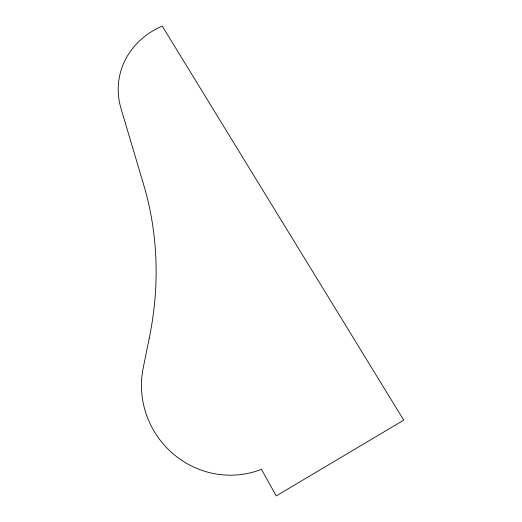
<?xml version="1.0" encoding="UTF-8"?>
<svg xmlns="http://www.w3.org/2000/svg" width="522" height="522" viewBox="0 0 522 522"><rect width="100%" height="100%" fill="white"/><g stroke="black" fill="none" stroke-linecap="round" stroke-linejoin="round"><path stroke-width="0.78" d="M149.233 338.204L143.185 368.062A88.238 85.706 54 0 0 173.082 453.775A88.238 85.706 54 0 0 261.437 469.33L276.249 495.9L403.734 420.151L162.251 26.1L161.291 26.518A82.685 73.289 11.4 0 0 121.045 108.641L143.667 184.749A386.809 334.282 -29.5 0 1 149.233 338.204"/></g></svg>
